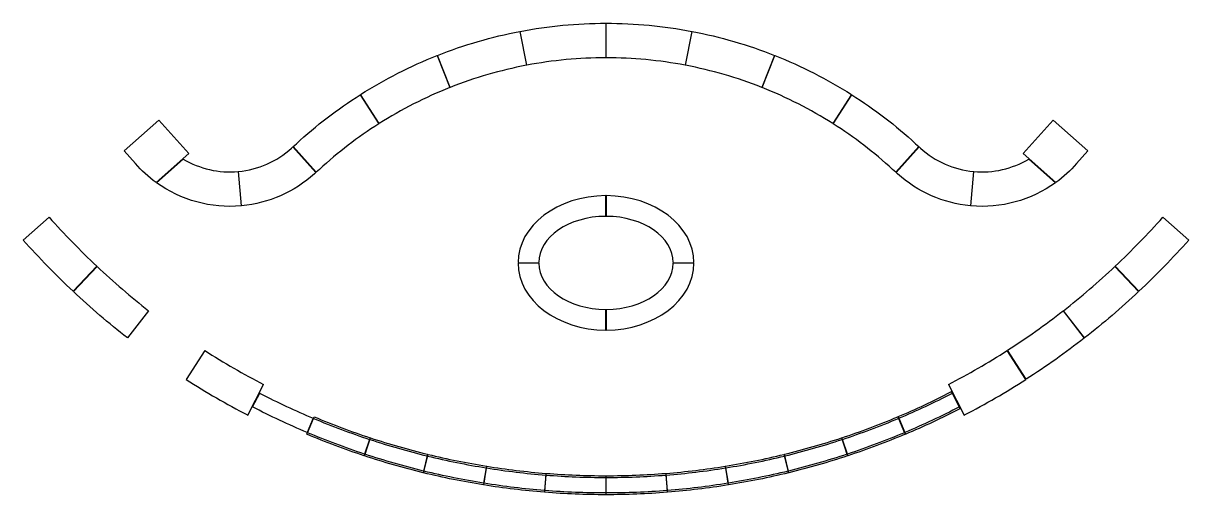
# Model space of a CAD drawing. Header units: inches. Extents: x -338 to 338, y -134 to 139.
import ezdxf

# ---------------------------------------------------------------- set-up
doc = ezdxf.new("R2010")
doc.units = ezdxf.units.IN
doc.layers.get('0').update_dxf_attribs({"linetype": 'CONTINUOUS'})

msp = doc.modelspace()

# ---------------------------------------------------------------- linework, layer by layer
for p, q in [((-0.13, 27), (-0.13, 39)), ((0.12, 39), (0.12, 27)), ((-51, 0.12), (-39, 0.12)), ((39, 0.12), (51, 0.12)), ((-39, -0.13), (-51, -0.13)), ((51, -0.13), (39, -0.13)), ((-0.13, -39), (-0.13, -27)), ((0.12, -27), (0.12, -39)), ((-232.55, -50.83), (-243.36, -67.66)), ((243.36, -67.66), (232.55, -50.83)), ((-207.65, -88.32), (-198.44, -70.57)), ((198.44, -70.57), (207.65, -88.32)), ((205.36, -84.44), (200.29, -74.68)), ((169.32, -89.22), (173.59, -99.35))]:
    msp.add_line(p, q)
for points in [[(-45.91, 114.67), (-49.66, 134.32, -0.046939), (-0.13, 139), (-0.13, 119, 0.04692)], [(49.66, 134.32), (45.91, 114.67, 0.04692), (0.12, 119), (0.12, 139, -0.046939)], [(-49.9, 134.27), (-46.15, 114.62, 0.04692), (-90.31, 101.79), (-97.68, 120.38, -0.046939)], [(46.15, 114.62), (49.9, 134.27, -0.046939), (97.68, 120.38), (90.31, 101.79, 0.04692)], [(-97.91, 120.29), (-90.54, 101.7, 0.04692), (-131.51, 80.81), (-142.23, 97.7, -0.046939)], [(90.54, 101.7), (97.91, 120.29, -0.046939), (142.23, 97.7), (131.51, 80.81, 0.04692)], [(-142.44, 97.57), (-131.72, 80.68, 0.044256), (-166.14, 54.26), (-167.95, 52.62), (-181.35, 67.47), (-179.48, 69.16, -0.044026)], [(131.72, 80.68), (142.44, 97.57, -0.044026), (179.48, 69.16), (181.35, 67.47), (167.95, 52.62), (166.14, 54.26, 0.044256)], [(-241.9, 63.38), (-260.8, 46.65, -0.055862), (-272.83, 57.59), (-279.35, 64.96), (-259.13, 82.85)], [(260.8, 46.65), (241.9, 63.38), (259.13, 82.85), (279.35, 64.96), (272.83, 57.59, -0.055862)], [(-211.23, 33.1), (-213.05, 53.01, 0.162788), (-182.3, 66.61), (-181.54, 67.3), (-168.14, 52.46), (-168.97, 51.7, -0.162294)], [(213.05, 53.01), (211.23, 33.1, -0.162294), (168.97, 51.7), (168.14, 52.46), (181.54, 67.3), (182.3, 66.61, 0.162788)], [(-213.3, 52.99), (-211.48, 33.07, -0.180042), (-260.6, 46.5), (-245.08, 60.22, 0.157581)], [(211.48, 33.07), (213.3, 52.99, 0.157581), (245.08, 60.22), (260.6, 46.5, -0.180042)], [(-295.21, -1.93), (-308.91, -16.5, -0.023007), (-337.77, 13.27), (-322.79, 26.53, 0.02301)], [(308.91, -16.5), (295.21, -1.93, 0.02301), (322.79, 26.53), (337.77, 13.27, -0.023007)], [(-265.11, -27.75), (-277.42, -43.52, -0.022891), (-308.73, -16.67), (-295.03, -2.1, 0.022884)], [(277.42, -43.52), (265.11, -27.75, 0.022884), (295.03, -2.1), (308.73, -16.67, -0.022891)], [(243.57, -67.53), (232.76, -50.7, 0.022884), (264.91, -27.91), (277.22, -43.67, -0.022891)], [(-204.9, -83.55), (-200.74, -75.55), (-200.41, -75.74, 0.019443), (-169.7, -90.14), (-173.2, -98.43, -0.019666)], [(200.74, -75.55), (204.9, -83.55, -0.019666), (173.2, -98.43), (169.7, -90.14, 0.019443), (200.41, -75.74)], [(-136.79, -101.45), (-140.25, -111.89, -0.019826), (-173.36, -99.45), (-169.08, -89.31, 0.019822)], [(-137.11, -102.4), (-139.93, -110.94, -0.019826), (-172.97, -98.53), (-169.47, -90.24, 0.019823)], [(140.25, -111.89), (136.79, -101.45, 0.019822), (169.08, -89.31), (173.36, -99.45, -0.019826)], [(139.93, -110.94), (137.11, -102.4, 0.019823), (169.47, -90.24), (172.97, -98.53, -0.019826)], [(-103.4, -111.04), (-106.01, -121.73, -0.019826), (-140.01, -111.97), (-136.55, -101.52, 0.019822)], [(-103.63, -112.01), (-105.77, -120.76, -0.019826), (-139.69, -111.02), (-136.87, -102.47, 0.019823)], [(106.01, -121.73), (103.4, -111.04, 0.019822), (136.55, -101.52), (140.01, -111.97, -0.019826)], [(105.77, -120.76), (103.63, -112.01, 0.019823), (136.87, -102.47), (139.69, -111.02, -0.019826)], [(-105.76, -121.79), (-103.15, -111.1, 0.019822), (-69.34, -117.94), (-71.09, -128.8, -0.019826)], [(-105.53, -120.81), (-103.39, -112.07, 0.019823), (-69.5, -118.93), (-70.93, -127.81, -0.019826)], [(103.15, -111.1), (105.76, -121.79, -0.019826), (71.09, -128.8), (69.34, -117.94, 0.019822)], [(103.39, -112.07), (105.53, -120.81, -0.019826), (70.93, -127.81), (69.5, -118.93, 0.019823)], [(-70.84, -128.84), (-69.09, -117.98, 0.019822), (-34.84, -122.1), (-35.72, -133.07, -0.019826)], [(-70.68, -127.85), (-69.25, -118.97, 0.019823), (-34.92, -123.1), (-35.64, -132.07, -0.019826)], [(69.09, -117.98), (70.84, -128.84, -0.019826), (35.72, -133.07), (34.84, -122.1, 0.019822)], [(69.25, -118.97), (70.68, -127.85, -0.019826), (35.64, -132.07), (34.92, -123.1, 0.019823)], [(-0.13, -123.5), (-0.13, -134.5, -0.019826), (-35.47, -133.09), (-34.59, -122.12, 0.019822)], [(-0.13, -124.5), (-0.13, -133.5, -0.019826), (-35.39, -132.09), (-34.67, -123.12, 0.019823)], [(0.12, -134.5), (0.12, -123.5, 0.019822), (34.59, -122.12), (35.47, -133.09, -0.019826)], [(0.12, -133.5), (0.12, -124.5, 0.019823), (34.67, -123.12), (35.39, -132.09, -0.019826)]]:
    msp.add_lwpolyline(points, format="xyb", close=True)
for centre, radius, start, end in [((0, 311.75), 430.75, 237.32455, 242.56832), ((0, 311.75), 430.75, 297.43168, 302.67545), ((0, 311.75), 450.75, 237.32382, 242.53986), ((0, 311.75), 450.75, 297.46014, 302.67618), ((0, 311.75), 435.25, 292.8927, 297.34119), ((-860.92, 2019.49), 2347.7, 296.86279, 296.87343), ((0, 311.75), 446.25, 292.89229, 297.39901), ((0, 311.75), 450.75, 242.53986, 242.56906), ((0, 311.75), 450.75, 297.43094, 297.46014)]:
    msp.add_arc(centre, radius, start, end)
for major_axis, ratio, start_param, end_param in [((51, 0), 0.764706, 1.573247, 3.138388), ((-51, 0), 0.764706, 3.144798, 4.709938), ((39, 0), 0.692308, 1.574001, 3.136963), ((-39, 0), 0.692308, 3.146222, 4.709184), ((51, 0), 0.764706, 3.144798, 4.709938), ((39, 0), 0.692308, 3.146222, 4.709184), ((-51, 0), 0.764706, 1.573247, 3.138388), ((-39, 0), 0.692308, 1.574001, 3.136963)]:
    msp.add_ellipse((0, 0), major_axis=major_axis, ratio=ratio, start_param=start_param, end_param=end_param)

doc.saveas('drawing.dxf')
